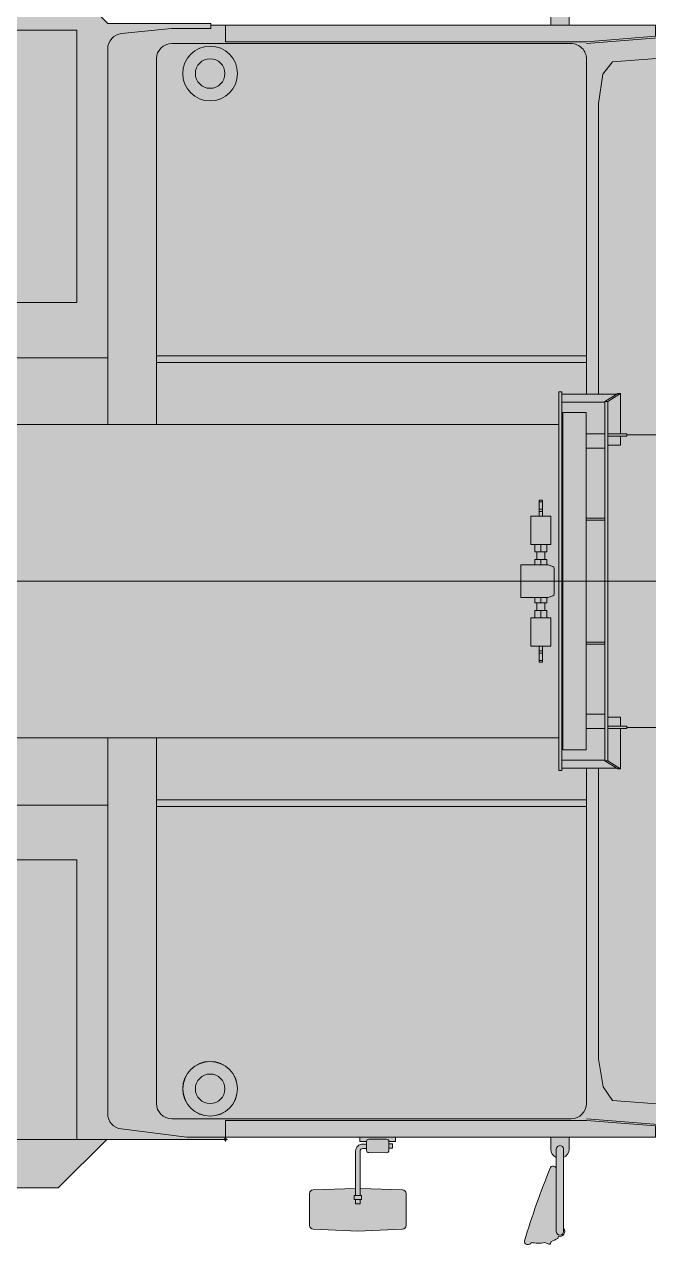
# Model space of a CAD drawing. Header units: millimetres. Extents: x -5368 to 16281, y -22441 to 15493.
# Drawn here: x 7495 to 9033, y -19635 to -16628 of the extents above; entities that cross this region are included whole.
import ezdxf

# ---------------------------------------------------------------- set-up
doc = ezdxf.new("R2010")
doc.units = ezdxf.units.MM
doc.set_wipeout_variables(frame=1)
doc.header["$PDMODE"] = 34
doc.header["$PDSIZE"] = 5
doc.layers.add('Техника. Кран GROVE GMK 5220', color=250, linetype='Continuous', lineweight=20)
doc.layers.add('Техника. Кран GROVE GMK 5220 Штрих', color=7, linetype='Continuous', true_color=0xe8e8e8)

# ---------------------------------------------------------------- blocks, each defined once
blk = doc.blocks.new('GMK 5220-20240914.090903')
at = {"color": 0, "linetype": 'ByBlock', "lineweight": -2, "ltscale": 15, "transparency": 16777216}
blk.add_wipeout([(63.52962962963394, 22.808686045498547), (52.08559528527582, 42.93414449804533), (34.51418007443628, 58.008804278229746), (12.8824958880364, 66.25927331095102), (-10.264692890075308, 66.71496143949284), (-32.20433700117356, 59.3222612373755), (-50.35544346999409, 44.95085441836238), (-62.58270517614462, 25.29140195474227), (-67.44769967254778, 2.6566537001227744), (-64.37810607029894, -20.290624899246424), (-53.735033213470544, -40.850902138726354), (-36.77053861674238, -56.60545459436959), (-15.480335663674518, -65.70090720637384), (7.630983320280357, -67.06726543975223), (29.844588820631394, -60.543790087242016), (48.54725887892867, -46.89790672666386), (61.53880010120861, -27.7349253127545), (67.29087973682282, -5.309190545180314), (67.5000000000043, 0)], dxfattribs=at)
at = {"layer": 'Техника. Кран GROVE GMK 5220 Штрих', "ltscale": 15, "transparency": 16777216}
h = blk.add_hatch(color=256, dxfattribs=at)
h.dxf.hatch_style = 1
h.set_gradient(color1=(255, 127, 0), color2=(255, 255, 0), tint=1, name='SPHERICAL')
edge = h.paths.add_edge_path()
edge.add_arc((0, 0), 67.50000000000429, 0, 360)
at = {"color": 0, "linetype": 'ByBlock', "lineweight": -2, "ltscale": 15, "transparency": 16777216}
for radius in [67.50000000000429, 36.4529892410898]:
    blk.add_circle((0, 0), radius, dxfattribs=at)
blk = doc.blocks.new('GMK 5220-20221114.220117')
at = {"color": 0, "linetype": 'ByBlock', "lineweight": -2, "ltscale": 15, "transparency": 16777216}
for p, q in [((-8322.227299999999, 1523.718500000003), (-8322.227299999999, 1534.197700000004)), ((-8322.227299999999, 1534.197700000004), (-8311.2163, 1534.197700000004)), ((-8311.2163, 1534.197700000004), (-8311.2163, 1523.718500000003)), ((-8325.525999999983, 1523.718500000003), (-8325.525999999983, 1514.080800000003)), ((-8307.914900000003, 1523.718500000003), (-8325.525999999983, 1523.718500000003)), ((-8325.525999999983, 1514.080800000003), (-8307.914900000003, 1514.080800000003)), ((-8307.914900000003, 1514.080800000003), (-8307.914900000003, 1523.718500000003))]:
    blk.add_line(p, q, dxfattribs=at)
at = {"color": 0, "linetype": 'ByBlock', "lineweight": -2, "transparency": 16777216}
blk.add_wipeout([(-7990.274600000003, 1375.684500000003), (-7990.274600000003, 1370.0000000000018), (-9050.274299999988, 1370.0000000000018), (-9266.055399999983, 1362.4213000000036), (-9266.055399999983, 1362.4213000000036), (-9279.333880071095, 1358.494114727484), (-9290.312367144594, 1350.055297349396), (-9297.52251962198, 1338.2335158247479), (-9300, 1324.609900000003), (-9300, -1324.5767360674508), (-9300, -1324.5767360674508), (-9297.531615311513, -1338.2104565807522), (-9290.323692488211, -1350.0433390097487), (-9279.341420759916, -1358.4908810008274), (-9266.055399999983, -1362.421899999992), (-9266.055399999983, -1362.421899999994), (-9190.275064885936, -1369.9999027461236), (-9050.27409999998, -1369.9997000000012), (-7990.274299999989, -1369.9997000000012), (-7954.431099999986, -1369.9997000000012), (-7954.431099999986, -1374.315499999997), (-7700.27429999999, -1374.315499999997), (-7579.589799999986, -1495), (4010.000000000002, -1495), (4010.000000000002, 1495), (-7578.587499999992, 1495), (-7697.902999999991, 1375.684500000003)], dxfattribs=at)
at = {"layer": 'Техника. Кран GROVE GMK 5220 Штрих', "ltscale": 15, "true_color": 0xadadad, "transparency": 16777216}
h = blk.add_hatch(color=253, dxfattribs=at)
h.dxf.hatch_style = 1
edge = h.paths.add_edge_path()
edge.add_line((-8792.359800000006, 1370), (-8837.36069999999, 1370))
edge.add_line((-8837.36069999999, 1370), (-8837.360755981383, 1399.99418483401))
edge.add_arc((-8814.85640000003, 1399.995100000029), 22.50435599996115, 113.5865900000652, 180.002330000044, ccw=False)
edge.add_line((-8823.861170319084, 1420.619361210411), (-8823.861170319084, 1595.548106539376))
edge.add_arc((-8814.989350938617, 1603.182229029458), 11.70423023155307, 71.14838818540022, 220.7117053083264, ccw=False)
edge.add_line((-8811.207499936165, 1614.258627736097), (-8809.38587231288, 1619.707903299823))
edge.add_arc((-8769.84334095502, 1557.801666921193), 73.45742909164538, 108.343458066974, 122.5683549884711, ccw=False)
edge.add_line((-8792.961311509222, 1627.526507015733), (-8791.373800000001, 1632.312000000005))
edge.add_arc((-8788.21174273891, 1630.678589547467), 3.559021751673386, 79.08281895963609, 152.6806731023436, ccw=False)
edge.add_line((-8787.537699999986, 1634.173200000005), (-8777.436699999991, 1630.102800000001))
edge.add_arc((-8761.919737591496, 1541.346107249396), 90.10286693780594, 78.48451632160021, 99.91656250270438, ccw=False)
edge.add_arc((-8739.935047212026, 1629.923343945387), 4.007574671400683, 105.04434316353601, 184.1220426420748, ccw=False)
edge.add_line((-8740.975279465405, 1633.793559909114), (-8737.159899999999, 1634.698800000006))
edge.add_arc((-8734.816959321754, 1627.292534879969), 7.768019956852126, -7.567740548573283, 107.55454714059141, ccw=False)
edge.add_arc((-10736.77289795484, 2237.317438863995), 2100.499469054821, 337.8446304860378, 343.08779414853393, ccw=False)
edge.add_line((-8791.3646, 1445.178200000002), (-8793.2543, 1442.523200000003))
edge.add_arc((-8797.789930301682, 1451.189084877791), 9.781078823350963, 214.3830166862109, 297.6270730944448, ccw=False)
edge.add_line((-8805.862068095943, 1445.665490542662), (-8805.861006421706, 1420.617397716538))
edge.add_arc((-8814.85834558401, 1399.996232726994), 22.49854567583272, -0.005176631389474551, 66.42759843768903, ccw=False)
edge.add_line((-8792.359800000006, 1399.994200000001), (-8792.359800000006, 1370))
h = blk.add_hatch(color=253, dxfattribs=at)
h.dxf.hatch_style = 1
edge = h.paths.add_edge_path()
edge.add_line((-8321.42809999999, 1370), (-8321.42809999999, 1380.981400000004))
edge.add_line((-8321.42809999999, 1380.981400000004), (-8338.171299999987, 1380.974999999999))
edge.add_line((-8338.171299999987, 1380.974999999999), (-8338.163899999985, 1387.3315))
edge.add_line((-8338.163899999985, 1387.3315), (-8328.831000000006, 1387.3315))
edge.add_arc((-8328.819723250592, 1404.934932606737), 17.60343621867572, 269.963296359631, 360.0695467486527)
edge.add_line((-8311.2163, 1404.956300000005), (-8311.2163, 1497.173700000007))
edge.add_line((-8311.2163, 1497.173700000007), (-8206.3701, 1500.4211))
edge.add_arc((-8206.635814822486, 1509.221904081397), 8.804814412924289, 271.729354987046, 368.8970588430411)
edge.add_line((-8197.936941642984, 1510.583653784161), (-8197.819099999993, 1587.915300000001))
edge.add_arc((-8206.617132270192, 1587.924637524705), 8.79803722524667, 359.9391908850355, 450.0251849557933)
edge.add_line((-8206.620999538834, 1596.722673900003), (-8316.703999999998, 1601.977800000001))
edge.add_line((-8316.703999999998, 1601.977800000001), (-8427.201890024968, 1596.713061170711))
edge.add_arc((-8426.783200000005, 1587.915500000002), 8.807518600001409, 92.72474199997632, 180.0009699998074)
edge.add_line((-8435.590718598745, 1587.915350891439), (-8435.602553051169, 1509.22852993189))
edge.add_arc((-8426.801599999997, 1509.22210000001), 8.800955400009322, 179.9581400001131, 269.9906249447508)
edge.add_line((-8426.803040061437, 1500.421144717817), (-8322.224599999987, 1497.173700000007))
edge.add_line((-8322.224599999987, 1497.173700000007), (-8322.227299999999, 1404.956300000005))
edge.add_arc((-8328.80945361719, 1404.919322219737), 6.582257484825536, -90.18755252383028, 0.3218776983850944, ccw=False)
edge.add_line((-8328.831000000006, 1398.337100000004), (-8338.163899999985, 1398.337100000004))
edge.add_line((-8338.163899999985, 1398.337100000004), (-8338.171299999987, 1402.997100000001))
edge.add_arc((-8343.64971153706, 1403.004517397216), 5.478416558396822, 359.9224254525475, 450.2017279611556)
edge.add_line((-8343.668999999994, 1408.482900000003), (-8387.70307464269, 1408.50469748726))
edge.add_arc((-8387.702698208668, 1402.996495675635), 5.50820182448831, 90.00391563007588, 179.9937138767274)
edge.add_line((-8393.210900000005, 1402.997100000001), (-8393.205400000006, 1397.491100000007))
edge.add_line((-8393.205400000006, 1397.491100000007), (-8402.439400000003, 1397.491100000007))
edge.add_line((-8402.439400000003, 1397.491100000007), (-8402.439400000003, 1386.486500000006))
edge.add_line((-8402.439400000003, 1386.486500000006), (-8393.205400000006, 1386.486500000006))
edge.add_line((-8393.205400000006, 1386.486500000006), (-8393.205400000006, 1380.981400000004))
edge.add_line((-8393.205400000006, 1380.981400000004), (-8409.492700000003, 1380.981400000004))
edge.add_line((-8409.492700000003, 1380.981400000004), (-8409.492700000003, 1370))
edge.add_line((-8409.492700000003, 1370), (-8321.42809999999, 1370))
h = blk.add_hatch(color=253, dxfattribs=at)
h.dxf.hatch_style = 1
edge = h.paths.add_edge_path()
edge.add_line((-7697.902999999991, 1375.684500000003), (-7990.274600000004, 1375.684500000003))
edge.add_line((-7990.274600000004, 1375.684500000003), (-7990.274600000004, 1370))
edge.add_line((-7990.274600000004, 1370), (-9050.27429999999, 1370))
edge.add_line((-9050.27429999999, 1370), (-9266.055399999983, 1362.421300000002))
edge.add_arc((-9262.137307135039, 1324.761572652587), 37.86299665345996, 95.93964551695852, 180.2295176523345)
edge.add_line((-9300, 1324.609900000003), (-9300, -1324.576736067451))
edge.add_arc((-9262.137286367146, -1324.762003647508), 37.8631669002969, 179.7196459344161, 264.0603496896938)
edge.add_line((-9266.055399999983, -1362.421899999994), (-9190.275064885936, -1369.999902746124))
edge.add_line((-9190.275064885936, -1369.999902746124), (-9050.27409999998, -1369.9997))
edge.add_line((-9050.27409999998, -1369.9997), (-7990.27429999999, -1369.9997))
edge.add_line((-7990.27429999999, -1369.9997), (-7954.431099999987, -1369.9997))
edge.add_line((-7954.431099999987, -1369.9997), (-7954.431099999987, -1374.315499999997))
edge.add_line((-7954.431099999987, -1374.315499999997), (-7700.27429999999, -1374.315499999997))
edge.add_line((-7700.27429999999, -1374.315499999997), (-7579.589799999987, -1495))
edge.add_line((-7579.589799999987, -1495), (4010, -1495))
edge.add_line((4010, -1495), (4010, 1495))
edge.add_line((4010, 1495), (-7578.587499999994, 1495))
edge.add_line((-7578.587499999994, 1495), (-7697.902999999991, 1375.684500000003))
h.paths.add_polyline_path([(-5186.091699999992, 1495), (-7578.587499999994, 1495), (-7697.902999999991, 1375.684500000003), (-5186.09169999999, 1375.684500000003)], flags=16)
h.paths.add_polyline_path([(-5186.09169999999, -1495), (-7579.589799999987, -1495), (-7700.27429999999, -1374.315499999997), (-5186.09169999999, -1374.315499999997)], flags=17)
edge = h.paths.add_edge_path(flags=17)
edge.add_line((-7954.431099999987, -1369.9997), (-7954.431099999987, -1361.999899999995))
edge.add_line((-7954.431099999987, -1361.999899999995), (-7857.141999999993, -1361.999899999995))
edge.add_line((-7857.141999999993, -1361.999899999995), (-7734.489974216209, -1349.724318219334))
edge.add_arc((-7738.274001041295, -1311.913494103718), 37.99970104244343, 275.7150106783071, 360.0004434482786)
edge.add_line((-7700.27429999999, -1311.913199999995), (-7700.273816000961, 1312.389472202889))
edge.add_arc((-7738.274099999978, 1312.389200000012), 38.0002839999915, 0.0004104199853870557, 82.98398799912731)
edge.add_line((-7733.632490037358, 1350.104939964051), (-7895.274600000004, 1370))
edge.add_line((-7895.274600000004, 1370), (-9050.27429999999, 1370))
edge.add_line((-9050.27429999999, 1370), (-9266.055399999983, 1362.421300000002))
edge.add_arc((-9262.137307135039, 1324.761572652587), 37.86299665345996, 95.93964551695852, 180.2295176523345)
edge.add_line((-9300, 1324.609900000003), (-9300, -1324.576736067451))
edge.add_arc((-9262.137286367146, -1324.762003647508), 37.8631669002969, 179.7196459344161, 264.0603496896938)
edge.add_line((-9266.055399999983, -1362.421899999994), (-9190.275064885936, -1369.999902746124))
edge.add_line((-9190.275064885936, -1369.999902746124), (-9050.27409999998, -1369.9997))
edge.add_line((-9050.27409999998, -1369.9997), (-7990.27429999999, -1369.9997))
edge.add_line((-7990.27429999999, -1369.9997), (-7954.431099999987, -1369.9997))
at = {"layer": 'Техника. Кран GROVE GMK 5220 Штрих', "ltscale": 15, "transparency": 16777216}
h = blk.add_hatch(color=256, dxfattribs=at)
h.dxf.hatch_style = 1
h.paths.add_polyline_path([(-5186.091699999992, 1495), (-7578.587499999994, 1495), (-7697.902999999991, 1375.684500000003), (-5186.09169999999, 1375.684500000003)])
h.paths.add_polyline_path([(-5186.09169999999, -1495), (-7579.589799999987, -1495), (-7700.27429999999, -1374.315499999997), (-5186.09169999999, -1374.315499999997)])
h = blk.add_hatch(color=256, dxfattribs=at)
h.dxf.hatch_style = 1
edge = h.paths.add_edge_path()
edge.add_line((-7954.431099999987, -1369.9997), (-7954.431099999987, -1361.999899999995))
edge.add_line((-7954.431099999987, -1361.999899999995), (-7857.141999999993, -1361.999899999995))
edge.add_line((-7857.141999999993, -1361.999899999995), (-7734.489974216209, -1349.724318219334))
edge.add_arc((-7738.274001041295, -1311.913494103718), 37.99970104244343, 275.7150106783071, 360.0004434482786)
edge.add_line((-7700.27429999999, -1311.913199999995), (-7700.273816000961, 1312.389472202889))
edge.add_arc((-7738.274099999978, 1312.389200000012), 38.0002839999915, 0.0004104199853870557, 82.98398799912731)
edge.add_line((-7733.632490037358, 1350.104939964051), (-7895.274600000004, 1370))
edge.add_line((-7895.274600000004, 1370), (-9050.27429999999, 1370))
edge.add_line((-9050.27429999999, 1370), (-9266.055399999983, 1362.421300000002))
edge.add_arc((-9262.137307135039, 1324.761572652587), 37.86299665345996, 95.93964551695852, 180.2295176523345)
edge.add_line((-9300, 1324.609900000003), (-9300, -1324.576736067451))
edge.add_arc((-9262.137286367146, -1324.762003647508), 37.8631669002969, 179.7196459344161, 264.0603496896938)
edge.add_line((-9266.055399999983, -1362.421899999994), (-9190.275064885936, -1369.999902746124))
edge.add_line((-9190.275064885936, -1369.999902746124), (-9050.27409999998, -1369.9997))
edge.add_line((-9050.27409999998, -1369.9997), (-7990.27429999999, -1369.9997))
edge.add_line((-7990.27429999999, -1369.9997), (-7954.431099999987, -1369.9997))
h.paths.add_polyline_path([(-9200.27409999998, 1195), (-9190.27429999999, 1266.093100000006), (-9166.274199999985, 1294.999400000001), (-9140.27429999999, 1294.999400000001), (-8944.33249999999, 1279.890100000004), (-8921.642099999997, 1246.572500000002), (-8910.227899999998, 1177.260400000006), (-8910.227899999998, -1177.261200000001), (-8920.763999999996, -1249.5458), (-8944.33249999999, -1279.891100000001), (-9140.27429999999, -1294.9997), (-9166.274199999985, -1294.9997), (-9190.27429999999, -1259.904699999999), (-9200.27409999998, -1195.006099999999)], flags=16)
h = blk.add_hatch(color=256, dxfattribs=at)
h.dxf.hatch_style = 1
h.set_gradient(color1=(173, 173, 173), tint=1)
h.paths.add_polyline_path([(-9200.27409999998, 1195), (-9190.27429999999, 1266.093100000006), (-9166.274199999985, 1294.999400000001), (-9140.27429999999, 1294.999400000001), (-8944.33249999999, 1279.890100000004), (-8921.642099999997, 1246.572500000002), (-8910.227899999998, 1177.260400000006), (-8910.227899999998, -1177.261200000001), (-8920.763999999996, -1249.5458), (-8944.33249999999, -1279.891100000001), (-9140.27429999999, -1294.9997), (-9166.274199999985, -1294.9997), (-9190.27429999999, -1259.904699999999), (-9200.27409999998, -1195.006099999999)])
at = {"layer": 'Техника. Кран GROVE GMK 5220 Штрих', "ltscale": 15, "true_color": 0xadadad, "transparency": 16777216}
h = blk.add_hatch(color=253, dxfattribs=at)
h.dxf.hatch_style = 1
edge = h.paths.add_edge_path()
edge.add_line((-8792.359800000006, -1369.966836067455), (-8837.36069999999, -1369.966836067455))
edge.add_line((-8837.36069999999, -1369.966836067455), (-8837.360755981383, -1399.961020901465))
edge.add_arc((-8814.85640000003, -1399.961936067484), 22.50435599996115, 179.997669999956, 246.4134099999348)
edge.add_line((-8823.861170319084, -1420.586197277866), (-8823.861170319084, -1595.514942606831))
edge.add_arc((-8814.989350938617, -1603.149065096913), 11.70423023155307, 139.2882946916736, 288.8516118145998)
edge.add_line((-8811.207499936165, -1614.225463803552), (-8809.38587231288, -1619.674739367278))
edge.add_arc((-8769.84334095502, -1557.768502988648), 73.45742909164538, 237.4316450115289, 251.656541933026)
edge.add_line((-8792.961311509222, -1627.493343083188), (-8791.373800000001, -1632.27883606746))
edge.add_arc((-8788.21174273891, -1630.645425614922), 3.559021751673386, 207.3193268976564, 280.9171810403639)
edge.add_line((-8787.537699999986, -1634.14003606746), (-8777.436699999991, -1630.069636067456))
edge.add_arc((-8761.919737591496, -1541.312943316851), 90.10286693780594, 260.0834374972956, 281.5154836783998)
edge.add_arc((-8739.935047212026, -1629.890180012842), 4.007574671400683, 175.8779573579252, 254.955656836464)
edge.add_line((-8740.975279465405, -1633.760395976569), (-8737.159899999999, -1634.665636067461))
edge.add_arc((-8734.816959321754, -1627.259370947424), 7.768019956852126, 252.4454528594086, 367.5677405485733)
edge.add_arc((-10736.77289795484, -2237.28427493145), 2100.499469054821, 16.91220585146604, 22.15536951396223)
edge.add_line((-8791.3646, -1445.145036067457), (-8793.2543, -1442.490036067458))
edge.add_arc((-8797.789930301682, -1451.155920945246), 9.781078823350963, 62.37292690555514, 145.6169833137891)
edge.add_line((-8805.862068095943, -1445.632326610117), (-8805.861006421706, -1420.584233783993))
edge.add_arc((-8814.85834558401, -1399.963068794449), 22.49854567583272, 293.572401562311, 360.0051766313895)
edge.add_line((-8792.359800000006, -1399.961036067456), (-8792.359800000006, -1369.966836067455))
at = {"color": 0, "linetype": 'ByBlock', "lineweight": -2, "ltscale": 15, "transparency": 16777216}
for p, q in [((-8322.227299999999, 1514.080800000003), (-8322.227299999999, 1497.173700000007)), ((-8311.2163, 1514.080800000003), (-8311.2163, 1497.173700000007)), ((-8393.209524481354, 1397.491098969629), (-8393.206775293453, 1386.486499656436)), ((-8338.171299999987, 1387.3315), (-8338.171299999987, 1398.337100000004)), ((-9250.380799999984, 1354.960900000005), (-8880.276899999997, 1325)), ((-8387.703099999984, 1375.469000000005), (-8343.668999999994, 1375.469000000005)), ((-7820.27429999999, 555.1236745452115), (-8880.274399999995, 555.1236745452115)), ((-7820.27429999999, 538.8748188082245), (-8880.274399999995, 538.8748188082245)), ((-7820.27429999999, -538.8748973482216), (-8880.274399999995, -538.8748973482216)), ((-7820.27429999999, -555.1237530852086), (-8880.274399999995, -555.1237530852086)), ((-9256.237599999993, -1355.435099999995), (-8880.27429999999, -1324.9997))]:
    blk.add_line(p, q, dxfattribs=at)
for points in [[(-8792.359800000006, 1370), (-8837.36069999999, 1370), (-8837.360755981383, 1399.99418483401, -0.2981877313837912), (-8823.861170319084, 1420.619361210411), (-8823.861170319084, 1595.548106539376, -0.7643041403555292), (-8811.207499936165, 1614.258627736097), (-8809.38587231288, 1619.707903299823, -0.06214764843046013), (-8792.961311509222, 1627.526507015733), (-8791.373800000001, 1632.312000000005, -0.3326453251718894), (-8787.537699999986, 1634.173200000005), (-8777.436699999991, 1630.102800000001, -0.09378849720936618), (-8743.93225510072, 1629.635274784581, -0.3594194643061557), (-8740.975279465405, 1633.793559909114), (-8737.159899999999, 1634.698800000006, -0.5493131691563051), (-8727.11659999998, 1626.269500000002, -0.02288160938871828), (-8791.3646, 1445.178200000002), (-8793.2543, 1442.523200000003, -0.3800843524403616), (-8805.862068095943, 1445.665490542662), (-8805.861006421706, 1420.617397716538, -0.2982686717660248), (-8792.359800000006, 1399.994200000001), (-8792.359800000006, 1370)], [(-8823.861170319084, 1595.548106539376), (-8823.860333736025, 1602.715764051936, -0.9878723066086619), (-8805.86110000001, 1602.715700000001), (-8805.86110000001, 1399.994200000001, -1.00000187786003), (-8823.860333799996, 1399.994200000001), (-8823.861170319084, 1420.619361210411)], [(-8842.274388209975, 1324.999935999906, 0.4142129847219699), (-8880.274735999992, 1286.999486735418)], [(-8880.274354999943, -1286.999859690295, 0.4142138179698959), (-8842.27430714859, -1324.999754999888)], [(-7858.274427045078, -1324.999994999926, 0.4142135112533142), (-7820.274405000062, -1286.999833677379)], [(-8792.359800000006, -1369.966836067455), (-8837.36069999999, -1369.966836067455), (-8837.360755981383, -1399.961020901465, 0.2981877313837912), (-8823.861170319084, -1420.586197277866), (-8823.861170319084, -1595.514942606831, 0.7643041403555292), (-8811.207499936165, -1614.225463803552), (-8809.38587231288, -1619.674739367278, 0.06214764843046013), (-8792.961311509222, -1627.493343083188), (-8791.373800000001, -1632.27883606746, 0.3326453251718894), (-8787.537699999986, -1634.14003606746), (-8777.436699999991, -1630.069636067456, 0.09378849720936618), (-8743.93225510072, -1629.602110852036, 0.3594194643061557), (-8740.975279465405, -1633.760395976569), (-8737.159899999999, -1634.665636067461, 0.5493131691563051), (-8727.11659999998, -1626.236336067457, 0.02288160938871828), (-8791.3646, -1445.145036067457), (-8793.2543, -1442.490036067458, 0.3800843524403616), (-8805.862068095943, -1445.632326610117), (-8805.861006421706, -1420.584233783993, 0.2982686717660248), (-8792.359800000006, -1399.961036067456), (-8792.359800000006, -1369.966836067455)]]:
    blk.add_lwpolyline(points, format="xyb", dxfattribs=at)
blk.add_lwpolyline([(-8321.42809999999, 1370), (-8321.42809999999, 1380.981400000004), (-8338.171299999987, 1380.974999999999), (-8338.163899999985, 1387.3315), (-8328.831000000006, 1387.3315, 0.4147568135183549), (-8311.2163, 1404.956300000005), (-8311.2163, 1497.173700000007), (-8206.3701, 1500.4211, 0.4513476766083244), (-8197.936941642984, 1510.583653784161), (-8197.819099999993, 1587.915300000001, 0.4146532282052427), (-8206.620999538834, 1596.722673900003), (-8316.703999999998, 1601.977800000001), (-8427.201890024968, 1596.713061170711, 0.4003573324076838), (-8435.590718598745, 1587.915350891439), (-8435.602553051169, 1509.22852993189, 0.4143796335705725), (-8426.803040061437, 1500.421144717817), (-8322.224599999987, 1497.173700000007), (-8322.227299999999, 1404.956300000005, -0.4168201489425236), (-8328.831000000006, 1398.337100000004), (-8338.163899999985, 1398.337100000004), (-8338.171299999987, 1402.997100000001, 0.4156420649288867), (-8343.668999999994, 1408.482900000003), (-8387.70307464269, 1408.50469748726, 0.4141614124711361), (-8393.210900000005, 1402.997100000001), (-8393.205400000006, 1397.491100000007), (-8402.439400000003, 1397.491100000007), (-8402.439400000003, 1386.486500000006), (-8393.205400000006, 1386.486500000006), (-8393.205400000006, 1380.981400000004), (-8409.492700000003, 1380.981400000004), (-8409.492700000003, 1370)], format="xyb", close=True, dxfattribs=at)
for points in [[(-5186.091699999992, 1495), (-7578.587499999994, 1495), (-7697.902999999991, 1375.684500000003), (-5186.09169999999, 1375.684500000003)], [(-7624.127849061333, 1375.684500000003), (-5895.616419052531, 1375.684500000003), (-5895.616419052531, 686.5603358102962), (-7624.127849061333, 686.5603358102962)], [(-9200.27409999998, 1195), (-9190.27429999999, 1266.093100000006), (-9166.274199999985, 1294.999400000001), (-9140.27429999999, 1294.999400000001), (-8944.33249999999, 1279.890100000004), (-8921.642099999997, 1246.572500000002), (-8910.227899999998, 1177.260400000006), (-8910.227899999998, -1177.261200000001), (-8920.763999999996, -1249.5458), (-8944.33249999999, -1279.891100000001), (-9140.27429999999, -1294.9997), (-9166.274199999985, -1294.9997), (-9190.27429999999, -1259.904699999999), (-9200.27409999998, -1195.006099999999)], [(-7471.077613696572, 551.729346879576), (-7700.27429999999, 551.729346879576), (-7700.27429999999, -550.36034687957), (-7471.077613696572, -550.36034687957)], [(-7624.127849061333, -1357.901269266069), (-5850.472430372261, -1357.901269266069), (-5850.472430372261, -686.5604143502933), (-7624.127849061333, -686.5604143502933)]]:
    blk.add_lwpolyline(points, close=True, dxfattribs=at)
for points in [[(-8880.274399999995, -439.9540821072296), (-8880.274399999995, 1286.999500000005)], [(-7820.27429999999, 1286.999500000005), (-7820.27429999999, -514.4183230790513)], [(-8880.274399999995, -1286.999899999995), (-8880.274399999995, -436.815499999997)], [(-7820.27429999999, -514.4183230790513), (-7820.27429999999, -514.4183230790513), (-7820.274399999995, -1286.999899999995)], [(-7990.27429999999, -1369.9997), (-7990.27429999999, -1328.999799999998), (-8880.113799999992, -1328.999799999998), (-9050.27409999998, -1342.774899999997), (-9050.27409999998, -1369.9997)], [(-7858.2745, -1324.9997), (-8842.27429999999, -1324.9997)]]:
    blk.add_lwpolyline(points, dxfattribs=at)
blk.add_circle((-7952.75039999999, -1251.097199999997), 67.044067, dxfattribs=at)
for centre, radius, start, end in [((-8387.695199999987, 1380.980200000005), 5.5144342, 179.9879600001588, 269.9175299996481), ((-8343.668799999985, 1380.985700000005), 5.5179942, 269.9982400006563, 359.8888800000321)]:
    blk.add_arc(centre, radius, start, end, dxfattribs=at)
for p in [(-7990.274600000004, 1375.684500000003), (-7700.274600000004, -3.926999488612637e-05)]:
    blk.add_point(p, dxfattribs=at)
at = {"color": 0, "linetype": 'ByBlock', "lineweight": -2, "ltscale": 15, "transparency": 16777216, "xscale": -1, "rotation": 19.99999999999745}
blk.add_blockref('GMK 5220-20240914.090903', (-7952.75039999999, 1251.097100000006), dxfattribs=at)
at = {"color": 0, "linetype": 'ByBlock', "lineweight": -2, "ltscale": 15, "transparency": 16777216}
for points in [[(-7697.902999999991, 1375.684500000003), (-7990.274600000004, 1375.684500000003), (-7990.274600000004, 1370), (-9050.27429999999, 1370), (-9266.055399999983, 1362.421300000002, 0.3853159176651961), (-9300, 1324.609900000003), (-9300, -1324.576736067451, 0.3855706637299563), (-9266.055399999983, -1362.421899999994), (-9190.275064885936, -1369.999902746124), (-9050.27409999998, -1369.9997), (-7990.27429999999, -1369.9997), (-7954.431099999987, -1369.9997), (-7954.431099999987, -1374.315499999997), (-7700.27429999999, -1374.315499999997), (-7579.589799999987, -1495), (4010, -1495), (4010, 1495), (-7578.587499999994, 1495)], [(-7954.431099999987, -1369.9997), (-7954.431099999987, -1361.999899999995), (-7857.141999999993, -1361.999899999995), (-7734.489974216209, -1349.724318219334, 0.3852936715561458), (-7700.27429999999, -1311.913199999995), (-7700.273816000961, 1312.389472202889, 0.3787841690752669), (-7733.632490037358, 1350.104939964051), (-7895.274600000004, 1370), (-9050.27429999999, 1370), (-9266.055399999983, 1362.421300000002, 0.3853159176651961), (-9300, 1324.609900000003), (-9300, -1324.576736067451, 0.3855706637299563), (-9266.055399999983, -1362.421899999994), (-9190.275064885936, -1369.999902746124), (-9050.27409999998, -1369.9997), (-7990.27429999999, -1369.9997)]]:
    blk.add_lwpolyline(points, format="xyb", close=True, dxfattribs=at)
for points in [[(-9050.27429999999, 1370), (-9050.27429999999, 1342.774600000004), (-8880.27429999999, 1328.999600000003), (-7990.274600000004, 1328.999600000003), (-7990.274600000004, 1370)], [(-8842.27429999999, 1325), (-7858.2745, 1325)]]:
    blk.add_lwpolyline(points, dxfattribs=at)
blk.add_lwpolyline([(-7820.274149999983, 1286.999504703927, 0.4142129126830185), (-7858.274520412029, 1324.999949999925)], format="xyb", dxfattribs=at)
blk.add_circle((-7952.75039999999, 1251.097100000006), 67.044067, dxfattribs=at)
at = {"color": 0, "linetype": 'ByBlock', "lineweight": -2, "ltscale": 15, "transparency": 16777216, "xscale": -1, "rotation": 19.99999999999745}
blk.add_blockref('GMK 5220-20240914.090903', (-7952.75039999999, -1251.097199999997), dxfattribs=at)
blk = doc.blocks.new('GMK 5220-20250406.195247')
at = {"layer": 'Техника. Кран GROVE GMK 5220 Штрих', "ltscale": 15, "transparency": 16777216}
h = blk.add_hatch(color=256, dxfattribs=at)
h.dxf.hatch_style = 1
edge = h.paths.add_edge_path()
edge.add_line((41.01749999999811, 0), (41.01749999999811, 40))
edge.add_line((41.01749999999811, 40), (6.673099999996339, 40))
edge.add_line((6.673099999996339, 40), (6.673099999996339, 53.00341900000058))
edge.add_line((6.673099999996339, 53.00341900000058), (1.657999999999561, 53.00341900000058))
edge.add_line((1.657999999999561, 53.00341900000058), (1.657999999999447, 72))
edge.add_line((1.657999999999447, 72), (6.673099999996225, 72))
edge.add_line((6.673099999996225, 72), (6.673099999996339, 90))
edge.add_line((6.673099999996339, 90), (16.65799999999945, 90))
edge.add_line((16.65799999999945, 90), (16.65799999999945, 160))
edge.add_line((16.65799999999945, 160), (-4.392300000003274, 160))
edge.add_line((-4.392300000003274, 160), (-4.392300000003161, 200))
edge.add_line((-4.392300000003161, 200), (-12.48259999999937, 200))
edge.add_line((-12.48259999999937, 200), (-12.48259999999937, 160))
edge.add_line((-12.48259999999937, 160), (-33.34200000000055, 160))
edge.add_line((-33.34200000000055, 160), (-33.34200000000055, 90))
edge.add_line((-33.34200000000055, 90), (-23.32679999999891, 90))
edge.add_line((-23.32679999999891, 90), (-23.32679999999891, 71.99999761773714))
edge.add_line((-23.32679999999891, 71.99999761773714), (-18.34200000000055, 71.99896499999886))
edge.add_line((-18.34200000000055, 71.99896499999886), (-18.34200000000055, 53.00341900000058))
edge.add_line((-18.34200000000055, 53.00341900000058), (-23.35720000000219, 53.00341900000058))
edge.add_line((-23.35720000000219, 53.00341900000058), (-23.35720000000219, 40))
edge.add_line((-23.35720000000219, 40), (-25.98244714561952, 40))
edge.add_line((-25.98244714561952, 40), (-37.63265707850655, 36.11660099938185))
edge.add_arc((-36.06725313487126, 31.42038395595752), 4.950246865126846, 108.4349297444592, 180.0000000000005)
edge.add_line((-41.01749999999811, 31.42038395595748), (-41.01749999999811, 0))
edge.add_line((-41.01749999999811, 0), (-41.01749999999811, -31.42038395595748))
edge.add_arc((-36.06725313487126, -31.42038395595752), 4.95024686512685, 179.9999999999995, 251.5650702555408)
edge.add_line((-37.63265707850655, -36.11660099938185), (-25.98244714561952, -40))
edge.add_line((-25.98244714561952, -40), (-23.35720000000219, -40))
edge.add_line((-23.35720000000219, -40), (-23.35720000000219, -53.00341900000058))
edge.add_line((-23.35720000000219, -53.00341900000058), (-18.34200000000055, -53.00341900000058))
edge.add_line((-18.34200000000055, -53.00341900000058), (-18.34200000000055, -71.99896499999886))
edge.add_line((-18.34200000000055, -71.99896499999886), (-23.32679999999891, -71.99999761773714))
edge.add_line((-23.32679999999891, -71.99999761773714), (-23.32679999999891, -90))
edge.add_line((-23.32679999999891, -90), (-33.34200000000055, -90))
edge.add_line((-33.34200000000055, -90), (-33.34200000000055, -160))
edge.add_line((-33.34200000000055, -160), (-12.48259999999937, -160))
edge.add_line((-12.48259999999937, -160), (-12.48259999999937, -200))
edge.add_line((-12.48259999999937, -200), (-4.392300000003161, -200))
edge.add_line((-4.392300000003161, -200), (-4.392300000003274, -160))
edge.add_line((-4.392300000003274, -160), (16.65799999999945, -160))
edge.add_line((16.65799999999945, -160), (16.65799999999945, -90))
edge.add_line((16.65799999999945, -90), (6.673099999996339, -90))
edge.add_line((6.673099999996339, -90), (6.673099999996225, -72))
edge.add_line((6.673099999996225, -72), (1.657999999999447, -72))
edge.add_line((1.657999999999447, -72), (1.657999999999561, -53.00341900000058))
edge.add_line((1.657999999999561, -53.00341900000058), (6.673099999996339, -53.00341900000058))
edge.add_line((6.673099999996339, -53.00341900000058), (6.673099999996339, -40))
edge.add_line((6.673099999996339, -40), (41.01749999999811, -40))
edge.add_line((41.01749999999811, -40), (41.01749999999811, 0))
at = {"color": 0, "linetype": 'ByBlock', "lineweight": -2, "ltscale": 15, "transparency": 16777216}
for p, q in [((-12.43920000000435, 195.6230999999971), (-4.439200000004348, 195.6230999999971)), ((-12.39800000000469, 177.5452000000005), (-4.39810000000216, 177.5452000000005)), ((-4.392300000003161, 171.9220999999961), (-12.39219999999841, 171.9220999999961)), ((-8.31160000000466, 90.00000000000001), (-8.311600000004432, 72)), ((-8.311600000004546, 40), (-8.311600000004546, 53.00341900000058)), ((-8.311600000004546, -40), (-8.311600000004546, -53.00341900000058)), ((-8.31160000000466, -90.00000000000001), (-8.311600000004432, -72)), ((-12.39800000000469, -177.5452000000005), (-4.39810000000216, -177.5452000000005)), ((-4.392300000003161, -171.9220999999961), (-12.39219999999841, -171.9220999999961)), ((-12.43920000000435, -195.6230999999971), (-4.439200000004348, -195.6230999999971))]:
    blk.add_line(p, q, dxfattribs=at)
blk.add_lwpolyline([(41.01749999999811, 0), (41.01749999999811, 40), (6.673099999996339, 40), (6.673099999996339, 53.00341900000058), (1.657999999999561, 53.00341900000058), (1.657999999999447, 72), (6.673099999996225, 72), (6.673099999996339, 90), (16.65799999999945, 90), (16.65799999999945, 160), (-4.392300000003274, 160), (-4.392300000003161, 200), (-12.48259999999937, 200), (-12.48259999999937, 160), (-33.34200000000055, 160), (-33.34200000000055, 90), (-23.32679999999891, 90), (-23.32679999999891, 71.99999761773714), (-18.34200000000055, 71.99896499999886), (-18.34200000000055, 53.00341900000058), (-23.35720000000219, 53.00341900000058), (-23.35720000000219, 40), (-25.98244714561952, 40), (-37.63265707850655, 36.11660099938185, 0.3228228979760067), (-41.01749999999811, 31.42038395595748), (-41.01749999999811, 0), (-41.01749999999811, -31.42038395595748, 0.3228228979760067), (-37.63265707850655, -36.11660099938185), (-25.98244714561952, -40), (-23.35720000000219, -40), (-23.35720000000219, -53.00341900000058), (-18.34200000000055, -53.00341900000058), (-18.34200000000055, -71.99896499999886), (-23.32679999999891, -71.99999761773714), (-23.32679999999891, -90), (-33.34200000000055, -90), (-33.34200000000055, -160), (-12.48259999999937, -160), (-12.48259999999937, -200), (-4.392300000003161, -200), (-4.392300000003274, -160), (16.65799999999945, -160), (16.65799999999945, -90), (6.673099999996339, -90), (6.673099999996225, -72), (1.657999999999447, -72), (1.657999999999561, -53.00341900000058), (6.673099999996339, -53.00341900000058), (6.673099999996339, -40), (41.01749999999811, -40)], format="xyb", close=True, dxfattribs=at)
at = {"color": 0, "linetype": 'ByBlock', "lineweight": -2, "transparency": 16777216}
for points in [[(-12.48259999999937, 160), (-4.392300000003274, 160)], [(-23.32679999999891, 90), (6.673099999996339, 90)], [(-18.34200000000055, 71.99896499999886), (1.657999999999447, 72)], [(6.673099999996339, 40), (-23.35720000000219, 40)], [(-18.34200000000055, 53.00341900000058), (1.657999999999561, 53.00341900000058)], [(6.673099999996339, -40), (-23.35720000000219, -40)], [(-18.34200000000055, -53.00341900000058), (1.657999999999561, -53.00341900000058)], [(-23.32679999999891, -90), (6.673099999996339, -90)], [(-18.34200000000055, -71.99896499999886), (1.657999999999447, -72)], [(-12.48259999999937, -160), (-4.392300000003274, -160)]]:
    blk.add_lwpolyline(points, dxfattribs=at)
blk = doc.blocks.new('GMK 5220-20230312.204833')
at = {"color": 0, "linetype": 'ByBlock', "lineweight": -2, "transparency": 16777216}
blk.add_wipeout([(-6.999900000002469, 466.5), (-6.999900000002469, 460.9999999999998), (-142.3294999999996, 460.9999999999998), (-144.9253999999999, 462.6421899999989), (-151.77449999999948, 462.6421899999989), (-151.77449999999948, 363.5000000000002), (-167.54869999999926, 363.5000000000002), (-167.54869999999926, 357.5), (-151.77449999999948, 357.5), (-151.77449999999948, 335.02732000000105), (-120.03259999999852, 335.02732000000105), (-120.03259999999852, -335.02732000000105), (-151.77449999999948, -335.02732000000105), (-151.77449999999948, -357.5), (-167.54869999999926, -357.5), (-167.54869999999926, -363.4999999999999), (-151.77449999999948, -363.4999999999999), (-151.77449999999948, -462.6421899999986), (-144.9253999999999, -462.6421899999986), (-142.3294999999996, -461), (-6.999900000002469, -461), (-6.999900000002469, -466.5), (5.684341886080802e-14, -466.5), (5.684341886080802e-14, 466.5)], dxfattribs=at)
at = {"layer": 'Техника. Кран GROVE GMK 5220 Штрих', "ltscale": 15, "transparency": 16777216}
h = blk.add_hatch(color=256, dxfattribs=at)
h.dxf.hatch_style = 1
h.paths.add_polyline_path([(0, 466.5), (-6.999900000002526, 466.5), (-6.999900000002526, 461), (-142.3294999999998, 461), (-144.9254000000001, 462.6421899999987), (-151.7744999999995, 462.6421899999987), (-151.7744999999995, 363.5), (-167.5486999999994, 363.5), (-167.5486999999994, 357.5), (-151.7744999999995, 357.5), (-151.7744999999995, 335.0273200000011), (-120.0325999999986, 335.0273200000011), (-120.0325999999986, -335.0273200000011), (-151.7744999999995, -335.0273200000011), (-151.7744999999995, -357.5), (-167.5486999999994, -357.5), (-167.5486999999994, -363.5), (-151.7744999999995, -363.5), (-151.7744999999995, -462.6421899999987), (-144.9254000000001, -462.6421899999987), (-142.3294999999998, -461), (-6.999900000002526, -461), (-6.999900000002526, -466.5), (0, -466.5)])
h.paths.add_polyline_path([(-9.08679999999731, -415.5), (-9.08679999999731, 415.5), (-67.13349999999627, 415.5), (-67.13349999999627, -415.5)], flags=16)
h = blk.add_hatch(color=256, dxfattribs=at)
h.dxf.hatch_style = 1
h.set_gradient(color1=(173, 173, 173), tint=1, name='CYLINDER')
h.paths.add_polyline_path([(-9.08679999999731, -415.5), (-9.08679999999731, 415.5), (-67.13349999999627, 415.5), (-67.13349999999627, -415.5)])
at = {"color": 0, "linetype": 'ByBlock', "lineweight": -2, "ltscale": 15, "transparency": 16777216}
for p, q in [((-151.7744999999995, 363.5), (-151.7744999999995, 462.6421899999987)), ((-151.7744999999995, 462.6421899999987), (-120.0325999999986, 442.4659299999985)), ((-151.7744999999995, 462.6421899999987), (-144.9254000000001, 462.6421899999987)), ((-144.9254000000001, 462.6421899999987), (-113.0326999999961, 442.4659299999985)), ((-6.999900000002526, 461), (-142.3294999999998, 461)), ((-6.999900000002526, 466.5), (0, 466.5)), ((-6.999900000002526, 466.5), (-6.999900000002526, -466.5)), ((0, -466.5), (0, 466.5)), ((-113.0326999999961, 442.4659299999985), (-120.0325999999986, 442.4659299999985)), ((-120.0325999999986, -442.4659299999985), (-120.0325999999986, 442.4659299999985)), ((-113.0326999999961, -442.4659299999985), (-113.0326999999961, 442.4659299999985)), ((-6.999900000002526, 441.5), (-113.0326999999961, 441.5)), ((-167.5486999999994, 357.5), (-167.5486999999994, 363.5)), ((-167.5486999999994, 363.5), (-120.0325999999986, 363.5)), ((-113.0326999999961, 363.5), (-67.13349999999627, 363.5)), ((-167.5486999999994, 357.5), (-120.0325999999986, 357.5)), ((-151.7744999999995, 335.0273200000011), (-151.7744999999995, 357.5)), ((-67.13349999999627, 327.5), (-113.0326999999961, 327.5)), ((-113.0326999999961, 155), (-67.13349999999627, 155)), ((-67.13349999999627, 150), (-113.0326999999961, 150)), ((-67.13349999999627, -150), (-113.0326999999961, -150)), ((-113.0326999999961, -155), (-67.13349999999627, -155)), ((-67.13349999999627, -327.5), (-113.0326999999961, -327.5)), ((-167.5486999999994, -357.5), (-167.5486999999994, -363.5)), ((-167.5486999999994, -357.5), (-120.0325999999986, -357.5)), ((-151.7744999999995, -335.0273200000011), (-151.7744999999995, -357.5)), ((-167.5486999999994, -363.5), (-120.0325999999986, -363.5)), ((-151.7744999999995, -363.5), (-151.7744999999995, -462.6421899999987)), ((-113.0326999999961, -363.5), (-67.13349999999627, -363.5)), ((-151.7744999999995, -462.6421899999987), (-120.0325999999986, -442.4659299999985)), ((-144.9254000000001, -462.6421899999987), (-113.0326999999961, -442.4659299999985)), ((-113.0326999999961, -442.4659299999985), (-120.0325999999986, -442.4659299999985)), ((-6.999900000002526, -441.5), (-113.0326999999961, -441.5)), ((-151.7744999999995, -462.6421899999987), (-144.9254000000001, -462.6421899999987)), ((-6.999900000002526, -461), (-142.3294999999998, -461)), ((-6.999900000002526, -466.5), (0, -466.5))]:
    blk.add_line(p, q, dxfattribs=at)
blk.add_lwpolyline([(0, 466.5), (-6.999900000002526, 466.5), (-6.999900000002526, 461), (-142.3294999999998, 461), (-144.9254000000001, 462.6421899999987), (-151.7744999999995, 462.6421899999987), (-151.7744999999995, 363.5), (-167.5486999999994, 363.5), (-167.5486999999994, 357.5), (-151.7744999999995, 357.5), (-151.7744999999995, 335.0273200000011), (-120.0325999999986, 335.0273200000011), (-120.0325999999986, -335.0273200000011), (-151.7744999999995, -335.0273200000011), (-151.7744999999995, -357.5), (-167.5486999999994, -357.5), (-167.5486999999994, -363.5), (-151.7744999999995, -363.5), (-151.7744999999995, -462.6421899999987), (-144.9254000000001, -462.6421899999987), (-142.3294999999998, -461), (-6.999900000002526, -461), (-6.999900000002526, -466.5), (0, -466.5), (0, 466.5)], dxfattribs=at)
blk.add_lwpolyline([(-9.08679999999731, -415.5), (-9.08679999999731, 415.5), (-67.13349999999627, 415.5), (-67.13349999999627, -415.5)], close=True, dxfattribs=at)
at = {"color": 0, "linetype": 'ByBlock', "lineweight": -2, "transparency": 16777216}
blk.add_blockref('GMK 5220-20250406.195247', (53.06200000000172, 0), dxfattribs=at)
blk = doc.blocks.new('*U67')
at = {"color": 0, "linetype": 'ByBlock', "lineweight": -2, "ltscale": 15, "transparency": 16777216}
blk.add_blockref('GMK 5220-20221114.220117', (0, 0), dxfattribs=at)
blk.add_wipeout([(-15703.323, -313.49999999999636), (3.637978807091713e-12, -313.49999999999636), (3.637978807091713e-12, 313.5), (-15703.323, 313.5)], dxfattribs=at)
at = {"layer": 'Техника. Кран GROVE GMK 5220 Штрих', "ltscale": 15, "true_color": 0xadadad, "transparency": 16777216}
h = blk.add_hatch(color=253, dxfattribs=at)
h.dxf.hatch_style = 1
h.paths.add_polyline_path([(-15703.323, 313.4999999999818), (-15703.323, -313.5000000000182), (0, -313.5), (0, 313.5000000000001)])
at = {"color": 0, "linetype": 'ByBlock', "lineweight": -2, "ltscale": 15, "transparency": 16777216}
blk.add_lwpolyline([(-15703.323, 313.4999999999818), (-15703.323, -313.5000000000182), (0, -313.5), (0, 313.5000000000001)], close=True, dxfattribs=at)
blk.add_wipeout([(-13354.16666666666, -336.5), (9.094947017729282e-12, -336.5), (9.094947017729282e-12, 336.5), (-13354.16666666666, 336.5)], dxfattribs=at)
at = {"layer": 'Техника. Кран GROVE GMK 5220 Штрих', "ltscale": 15, "true_color": 0xadadad, "transparency": 16777216}
h = blk.add_hatch(color=253, dxfattribs=at)
h.dxf.hatch_style = 1
h.paths.add_polyline_path([(-13354.16666666667, 336.4999999999998), (-13354.16666666667, -336.5000000000002), (0, -336.5), (0, 336.5)])
at = {"color": 0, "linetype": 'ByBlock', "lineweight": -2, "ltscale": 15, "transparency": 16777216}
blk.add_lwpolyline([(-13354.16666666667, 336.4999999999998), (-13354.16666666667, -336.5000000000002), (0, -336.5), (0, 336.5)], close=True, dxfattribs=at)
blk.add_wipeout([(-11083.33333333333, -360.5000000000018), (-9.094947017729282e-13, -360.5000000000018), (-9.094947017729282e-13, 360.5), (-11083.33333333333, 360.5)], dxfattribs=at)
at = {"layer": 'Техника. Кран GROVE GMK 5220 Штрих', "ltscale": 15, "true_color": 0xadadad, "transparency": 16777216}
h = blk.add_hatch(color=253, dxfattribs=at)
h.dxf.hatch_style = 1
h.paths.add_polyline_path([(-11083.33333333333, 360.4999999999998), (-11083.33333333333, -360.5000000000002), (0, -360.5), (0, 360.5)])
at = {"color": 0, "linetype": 'ByBlock', "lineweight": -2, "ltscale": 15, "transparency": 16777216}
blk.add_lwpolyline([(-11083.33333333333, 360.4999999999998), (-11083.33333333333, -360.5000000000002), (0, -360.5), (0, 360.5)], close=True, dxfattribs=at)
blk.add_wipeout([(-8812.5, -386), (0, -386), (0, 386), (-8812.5, 386.0000000000018)], dxfattribs=at)
at = {"layer": 'Техника. Кран GROVE GMK 5220 Штрих', "ltscale": 15, "true_color": 0xadadad, "transparency": 16777216}
h = blk.add_hatch(color=253, dxfattribs=at)
h.dxf.hatch_style = 1
h.paths.add_polyline_path([(-8812.5, 386.0000000000009), (-8812.5, -385.9999999999991), (0, -386), (0, 386)])
at = {"color": 0, "linetype": 'ByBlock', "lineweight": -2, "ltscale": 15, "transparency": 16777216}
blk.add_lwpolyline([(-8812.5, 386.0000000000009), (-8812.5, -385.9999999999991), (0, -386), (0, 386)], close=True, dxfattribs=at)
at = {"color": 0, "linetype": 'ByBlock', "lineweight": -2, "ltscale": 15, "transparency": 16777216, "xscale": -1, "rotation": 180}
blk.add_blockref('GMK 5220-20230312.204833', (-8812.5, 7.958078640513122e-13), dxfattribs=at)
at = {"color": 0, "linetype": 'ByBlock', "lineweight": 5, "ltscale": 15, "transparency": 16777216}
blk.add_lwpolyline([(0, 0), (-15998.96733250428, 0)], dxfattribs=at)

msp = doc.modelspace()

# ---------------------------------------------------------------- block references
at = {"layer": 'Техника. Кран GROVE GMK 5220', "transparency": 16777216, "rotation": 180}
msp.add_blockref('*U67', (0, -18000), dxfattribs=at)

doc.saveas('drawing.dxf')
